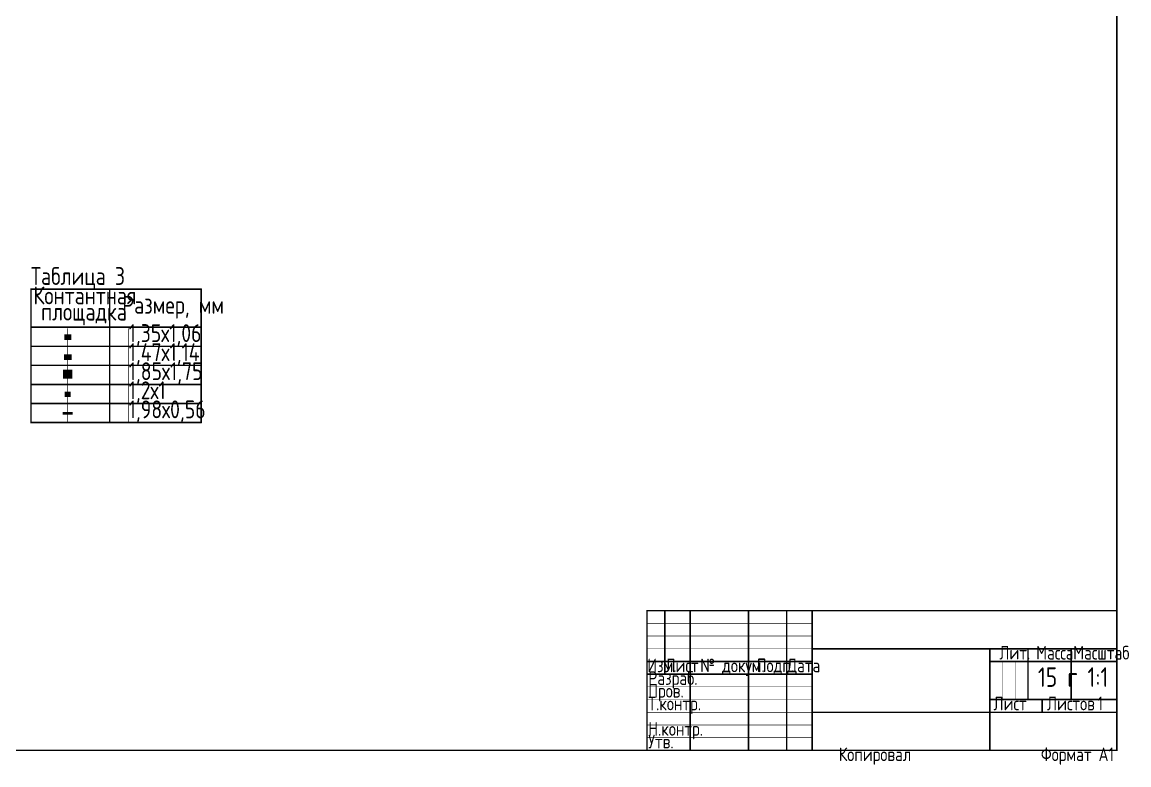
# Model space of a CAD drawing. Header units: millimetres. Extents: x 0 to 841, y 0 to 2540.
# Drawn here: x 405 to 840.7, y 1945.3 to 2237.5 of the extents above; entities that cross this region are included whole.
import ezdxf

# ---------------------------------------------------------------- set-up
doc = ezdxf.new("R2010")
doc.units = ezdxf.units.MM
doc.layers.add('Mechanical13', color=56, linetype='Continuous')
doc.layers.add('Mechanical7', color=56, linetype='Continuous')
doc.styles.add('GOST type A', font='', dxfattribs={"height": 0.2})
doc.styles.get('GOST type A').set_extended_font_data('GOST type A')

msp = doc.modelspace()

# ---------------------------------------------------------------- hatches: boundary and pattern name
at = {"layer": 'Mechanical7'}
for points in [[(421.65, 2112.54), (421.65, 2114.66), (424.35, 2114.66), (424.35, 2112.54)], [(421.53, 2104.56), (421.53, 2106.84), (424.47, 2106.84), (424.47, 2104.56)], [(421.15, 2100.75), (424.85, 2100.75), (424.85, 2097.25), (421.15, 2097.25)], [(421.81, 2090.09), (421.81, 2092.11), (424.19, 2092.11), (424.19, 2090.09)], [(421.02, 2084.16), (424.98, 2084.16), (424.98, 2083.04), (421.02, 2083.04)]]:
    msp.add_hatch(color=56, dxfattribs=at).paths.add_polyline_path(points)

# ---------------------------------------------------------------- linework, layer by layer
at = {"layer": 'Mechanical13'}
for points, const_width in [([(836, 1951), (836, 2535)], 0.6), ([(836, 2006), (836, 2014)], 0.6), ([(651, 2006), (836, 2006)], 0.6), ([(651, 1951), (651, 2006)], 0.6), ([(658, 1981), (658, 2006)], 0.6), ([(668, 1951), (668, 2006)], 0.6), ([(691, 1951), (691, 2006)], 0.6), ([(706, 1951), (706, 2006)], 0.6), ([(716, 2006), (836, 2006)], 0.6), ([(716, 1951), (716, 2006)], 0.6), ([(651, 2001), (716, 2001)], 0.18), ([(651, 1996), (716, 1996)], 0.18), ([(651, 1991), (716, 1991)], 0.18), ([(716, 1991), (836, 1991)], 0.6), ([(786, 1951), (786, 1991)], 0.6), ([(801, 1971), (801, 1991)], 0.6), ([(818, 1971), (818, 1991)], 0.6), ([(651, 1986), (716, 1986)], 0.6), ([(786, 1986), (801, 1986)], 0.6), ([(790.96, 1971), (790.96, 1986)], 0.18), ([(795.98, 1971), (795.98, 1986)], 0.18), ([(801, 1986), (836, 1986)], 0.6), ([(651, 1981), (716, 1981)], 0.6), ([(651, 1976), (716, 1976)], 0.18), ([(651, 1971), (716, 1971)], 0.18), ([(786, 1971), (836, 1971)], 0.6), ([(806.57, 1966), (806.57, 1971)], 0.6), ([(651, 1966), (716, 1966)], 0.18), ([(716, 1966), (786, 1966)], 0.6), ([(786, 1966), (836, 1966)], 0.6), ([(651, 1961), (716, 1961)], 0.18), ([(651, 1956), (716, 1956)], 0.18), ([(20, 1951), (836, 1951)], 0.6)]:
    msp.add_lwpolyline(points, dxfattribs=dict(at, const_width=const_width))
for points, const_width in [([(835.85, 2014, 1), (836.15, 2014, 1)], 0.3), ([(650.85, 2006, 1), (651.15, 2006, 1)], 0.3), ([(650.85, 2006, 1), (651.15, 2006, 1)], 0.3), ([(657.85, 2006, 1), (658.15, 2006, 1)], 0.3), ([(667.85, 2006, 1), (668.15, 2006, 1)], 0.3), ([(690.85, 2006, 1), (691.15, 2006, 1)], 0.3), ([(705.85, 2006, 1), (706.15, 2006, 1)], 0.3), ([(715.85, 2006, 1), (716.15, 2006, 1)], 0.3), ([(715.85, 2006, 1), (716.15, 2006, 1)], 0.3), ([(835.85, 2006, 1), (836.15, 2006, 1)], 0.3), ([(835.85, 2006, 1), (836.15, 2006, 1)], 0.3), ([(835.85, 2006, 1), (836.15, 2006, 1)], 0.3), ([(650.96, 2001, 1), (651.04, 2001, 1)], 0.09), ([(715.96, 2001, 1), (716.04, 2001, 1)], 0.09), ([(650.96, 1996, 1), (651.04, 1996, 1)], 0.09), ([(715.96, 1996, 1), (716.04, 1996, 1)], 0.09), ([(650.96, 1991, 1), (651.04, 1991, 1)], 0.09), ([(715.85, 1991, 1), (716.15, 1991, 1)], 0.3), ([(715.96, 1991, 1), (716.04, 1991, 1)], 0.09), ([(785.85, 1991, 1), (786.15, 1991, 1)], 0.3), ([(800.85, 1991, 1), (801.15, 1991, 1)], 0.3), ([(817.85, 1991, 1), (818.15, 1991, 1)], 0.3), ([(835.85, 1991, 1), (836.15, 1991, 1)], 0.3), ([(650.85, 1986, 1), (651.15, 1986, 1)], 0.3), ([(715.85, 1986, 1), (716.15, 1986, 1)], 0.3), ([(785.85, 1986, 1), (786.15, 1986, 1)], 0.3), ([(790.92, 1986, 1), (791, 1986, 1)], 0.09), ([(795.94, 1986, 1), (796.02, 1986, 1)], 0.09), ([(800.85, 1986, 1), (801.15, 1986, 1)], 0.3), ([(800.85, 1986, 1), (801.15, 1986, 1)], 0.3), ([(835.85, 1986, 1), (836.15, 1986, 1)], 0.3), ([(650.85, 1981, 1), (651.15, 1981, 1)], 0.3), ([(657.85, 1981, 1), (658.15, 1981, 1)], 0.3), ([(715.85, 1981, 1), (716.15, 1981, 1)], 0.3), ([(650.96, 1976, 1), (651.04, 1976, 1)], 0.09), ([(715.96, 1976, 1), (716.04, 1976, 1)], 0.09), ([(650.96, 1971, 1), (651.04, 1971, 1)], 0.09), ([(715.96, 1971, 1), (716.04, 1971, 1)], 0.09), ([(785.85, 1971, 1), (786.15, 1971, 1)], 0.3), ([(790.92, 1971, 1), (791, 1971, 1)], 0.09), ([(795.94, 1971, 1), (796.02, 1971, 1)], 0.09), ([(800.85, 1971, 1), (801.15, 1971, 1)], 0.3), ([(806.42, 1971, 1), (806.72, 1971, 1)], 0.3), ([(817.85, 1971, 1), (818.15, 1971, 1)], 0.3), ([(835.85, 1971, 1), (836.15, 1971, 1)], 0.3), ([(650.96, 1966, 1), (651.04, 1966, 1)], 0.09), ([(715.85, 1966, 1), (716.15, 1966, 1)], 0.3), ([(715.96, 1966, 1), (716.04, 1966, 1)], 0.09), ([(785.85, 1966, 1), (786.15, 1966, 1)], 0.3), ([(785.85, 1966, 1), (786.15, 1966, 1)], 0.3), ([(806.42, 1966, 1), (806.72, 1966, 1)], 0.3), ([(835.85, 1966, 1), (836.15, 1966, 1)], 0.3), ([(650.96, 1961, 1), (651.04, 1961, 1)], 0.09), ([(715.96, 1961, 1), (716.04, 1961, 1)], 0.09), ([(650.96, 1956, 1), (651.04, 1956, 1)], 0.09), ([(715.96, 1956, 1), (716.04, 1956, 1)], 0.09), ([(650.85, 1951, 1), (651.15, 1951, 1)], 0.3), ([(667.85, 1951, 1), (668.15, 1951, 1)], 0.3), ([(690.85, 1951, 1), (691.15, 1951, 1)], 0.3), ([(705.85, 1951, 1), (706.15, 1951, 1)], 0.3), ([(715.85, 1951, 1), (716.15, 1951, 1)], 0.3), ([(785.85, 1951, 1), (786.15, 1951, 1)], 0.3), ([(835.85, 1951, 1), (836.15, 1951, 1)], 0.3), ([(835.85, 1951, 1), (836.15, 1951, 1)], 0.3)]:
    msp.add_lwpolyline(points, format="xyb", close=True, dxfattribs=dict(at, const_width=const_width))
at = {"layer": 'Mechanical7'}
for points, const_width in [([(408.5, 2080), (408.5, 2132.5)], 0.6), ([(408.5, 2132.5), (475.5, 2132.5)], 0.6), ([(439.5, 2080), (439.5, 2132.5)], 0.6), ([(475.5, 2080), (475.5, 2132.5)], 0.6), ([(408.5, 2117.5), (475.5, 2117.5)], 0.6), ([(423, 2080), (423, 2117)], 0.25), ([(447, 2080), (447, 2117)], 0.25), ([(408.5, 2110), (475.5, 2110)], 0.6), ([(408.5, 2102.5), (475.5, 2102.5)], 0.6), ([(408.5, 2095), (475.5, 2095)], 0.6), ([(408.5, 2087.5), (475.5, 2087.5)], 0.6), ([(408.5, 2080), (475.5, 2080)], 0.6)]:
    msp.add_lwpolyline(points, dxfattribs=dict(at, const_width=const_width))
for points, const_width in [([(408.35, 2132.5, 1), (408.65, 2132.5, 1)], 0.3), ([(408.35, 2132.5, 1), (408.65, 2132.5, 1)], 0.3), ([(439.35, 2132.5, 1), (439.65, 2132.5, 1)], 0.3), ([(475.35, 2132.5, 1), (475.65, 2132.5, 1)], 0.3), ([(475.35, 2132.5, 1), (475.65, 2132.5, 1)], 0.3), ([(408.35, 2117.5, 1), (408.65, 2117.5, 1)], 0.3), ([(475.35, 2117.5, 1), (475.65, 2117.5, 1)], 0.3), ([(422.94, 2117, 1), (423.06, 2117, 1)], 0.125), ([(446.94, 2117, 1), (447.06, 2117, 1)], 0.125), ([(408.35, 2110, 1), (408.65, 2110, 1)], 0.3), ([(475.35, 2110, 1), (475.65, 2110, 1)], 0.3), ([(408.35, 2102.5, 1), (408.65, 2102.5, 1)], 0.3), ([(475.35, 2102.5, 1), (475.65, 2102.5, 1)], 0.3), ([(408.35, 2095, 1), (408.65, 2095, 1)], 0.3), ([(475.35, 2095, 1), (475.65, 2095, 1)], 0.3), ([(408.35, 2087.5, 1), (408.65, 2087.5, 1)], 0.3), ([(475.35, 2087.5, 1), (475.65, 2087.5, 1)], 0.3), ([(408.35, 2080, 1), (408.65, 2080, 1)], 0.3), ([(408.35, 2080, 1), (408.65, 2080, 1)], 0.3), ([(422.94, 2080, 1), (423.06, 2080, 1)], 0.125), ([(439.35, 2080, 1), (439.65, 2080, 1)], 0.3), ([(446.94, 2080, 1), (447.06, 2080, 1)], 0.125), ([(475.35, 2080, 1), (475.65, 2080, 1)], 0.3), ([(475.35, 2080, 1), (475.65, 2080, 1)], 0.3)]:
    msp.add_lwpolyline(points, format="xyb", close=True, dxfattribs=dict(at, const_width=const_width))

# ---------------------------------------------------------------- texts
at = {"layer": 'Mechanical13', "style": 'GOST type A'}
for s, height, p in [('Лит.', 5.376, (789.74, 1986.75)), ('Масса', 5.376, (804.23, 1986.75)), ('Масштаб', 5.376, (818.81, 1986.75)), ('Изм.', 5.376, (651.17, 1981.75)), ('Лист', 5.376, (658.29, 1981.75)), ('№ докум.', 5.376, (671.98, 1981.75)), ('Подп.', 5.376, (694.24, 1981.75)), ('Дата', 5.376, (706.19, 1981.75)), ('15 г', 7.68, (804.91, 1976)), ('1:1', 7.68, (824.43, 1976)), ('Разраб.', 5.376, (651.53, 1976.77)), ('Пров.', 5.376, (651.53, 1971.77)), ('Т.контр.', 5.376, (651.53, 1966.77)), ('Лист', 5.376, (787.44, 1966.77)), ('Листов', 5.376, (808.48, 1966.77)), ('1', 5.38, (828.32, 1966.77)), ('Н.контр.', 5.376, (651.53, 1956.77)), ('Утв.', 5.376, (651.53, 1951.77)), ('Копировал', 5.376, (726.53, 1946.77)), ('Формат А1', 5.376, (806.06, 1946.77))]:
    msp.add_text(s, height=height, dxfattribs=at).set_placement(p)
at = {"layer": 'Mechanical7', "style": 'GOST type A'}
for s, p in [('Таблица 3', (408.48, 2134.15)), ('Контантная', (409.48, 2126.51)), ('Размер, мм', (444.48, 2122.8)), ('площадка', (412.48, 2120.14)), ('1,35х1,06', (446.98, 2111.69)), ('1,47х1,14', (446.98, 2104.19)), ('1,85х1,75', (446.98, 2096.69)), ('1,2х1', (446.98, 2089.19)), ('1,98х0,56', (446.98, 2081.69))]:
    msp.add_text(s, height=7, dxfattribs=at).set_placement(p)

doc.saveas('drawing.dxf')
